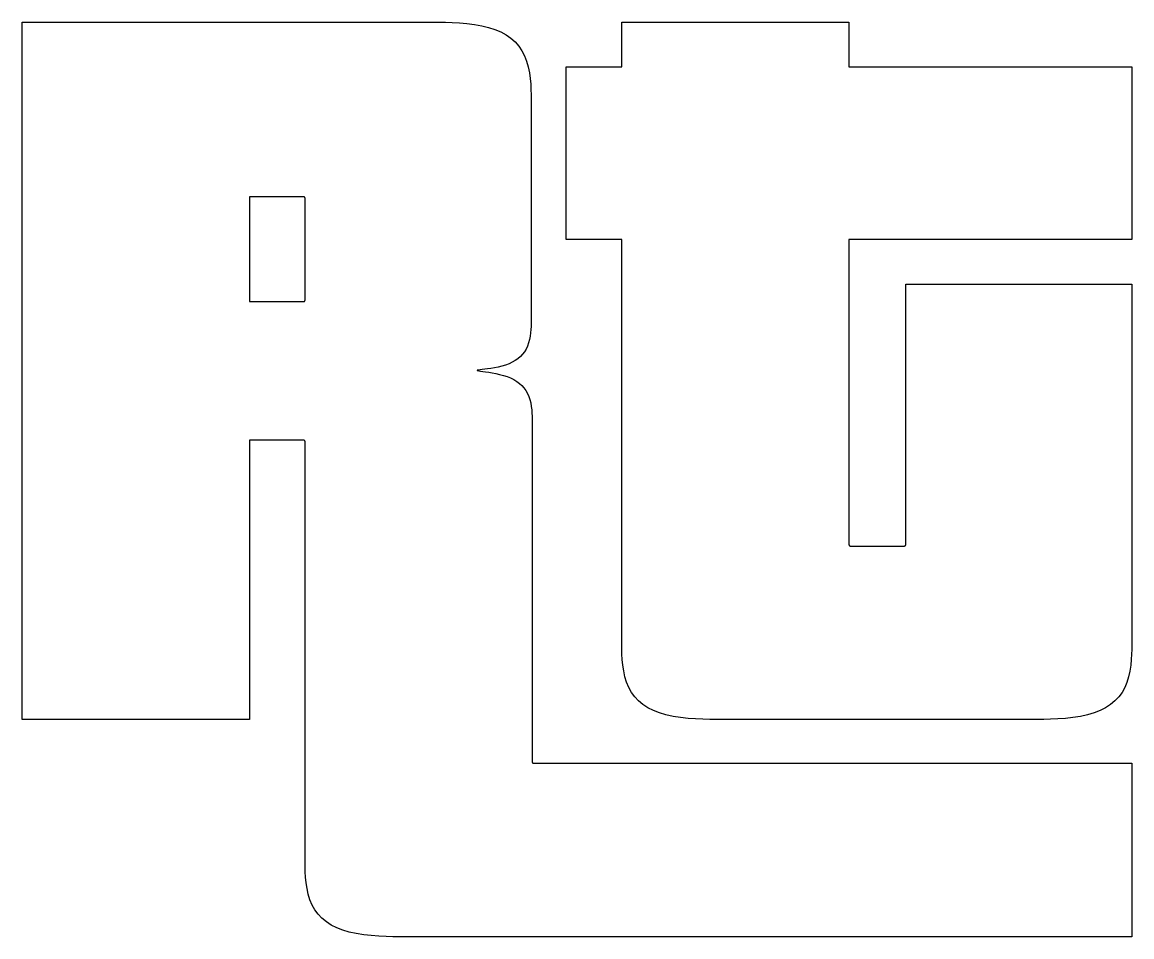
# Model space of a CAD drawing. Extents: x -29.5 to 10.5, y 9.3 to 15.2.
# Drawn here: x -22.23 to -15.1, y 9.29 to 15.17 of the extents above; entities that cross this region are included whole.
import ezdxf

# ---------------------------------------------------------------- set-up
doc = ezdxf.new("R2010")
doc.units = 0
doc.layers.add('LAYER 1', color=7, linetype='CONTINUOUS')

msp = doc.modelspace()

# ---------------------------------------------------------------- linework, layer by layer
at = {"layer": 'LAYER 1'}
for points in [[(-20.1264, 9.317), (-20.1685, 9.3294), (-20.207, 9.3445), (-20.242, 9.3622), (-20.2736, 9.3826), (-20.3016, 9.4057), (-20.3261, 9.4314), (-20.3472, 9.4598), (-20.3647, 9.4908), (-20.3787, 9.5245), (-20.3896, 9.5601), (-20.3976, 9.5969), (-20.4032, 9.6337), (-20.4069, 9.6697), (-20.4091, 9.7039), (-20.4101, 9.7354), (-20.4104, 9.7631), (-20.4104, 9.7862), (-20.4104, 9.8042), (-20.4104, 9.8178), (-20.4104, 9.8275), (-20.4104, 9.834), (-20.4104, 9.838), (-20.4104, 9.84), (-20.4104, 9.8408), (-20.4104, 9.8409), (-20.4104, 9.8416), (-20.4104, 9.8468), (-20.4104, 9.861), (-20.4104, 9.8887), (-20.4104, 9.9344), (-20.4104, 10.0028), (-20.4104, 10.0982), (-20.4104, 10.2253), (-20.4104, 10.3879), (-20.4104, 10.5824), (-20.4104, 10.7997), (-20.4104, 11.0308), (-20.4104, 11.2666), (-20.4104, 11.4981), (-20.4104, 11.7161), (-20.4104, 11.9118), (-20.4104, 12.076), (-20.4104, 12.2046), (-20.4104, 12.3013), (-20.4104, 12.3708), (-20.4104, 12.4174), (-20.4104, 12.4458), (-20.4104, 12.4605), (-20.4104, 12.466), (-20.4104, 12.4668), (-20.4104, 12.4668), (-20.4104, 12.4668), (-20.4104, 12.4669), (-20.4104, 12.467), (-20.4104, 12.4671), (-20.4104, 12.4674), (-20.4104, 12.4677), (-20.4104, 12.4682), (-20.4104, 12.4687), (-20.4104, 12.4694), (-20.4104, 12.4702), (-20.4105, 12.4711), (-20.4105, 12.472), (-20.4106, 12.4729), (-20.4108, 12.4738), (-20.411, 12.4747), (-20.4113, 12.4756), (-20.4116, 12.4764), (-20.412, 12.4771), (-20.4125, 12.4777), (-20.413, 12.4783), (-20.4136, 12.4788), (-20.4143, 12.4793), (-20.415, 12.4797), (-20.4158, 12.48), (-20.4167, 12.4803), (-20.4176, 12.4804), (-20.4185, 12.4806), (-20.4195, 12.4807), (-20.4204, 12.4807), (-20.4212, 12.4808), (-20.422, 12.4808), (-20.4226, 12.4808), (-20.4232, 12.4808), (-20.4236, 12.4808), (-20.4239, 12.4808), (-20.4241, 12.4808), (-20.4243, 12.4808), (-20.4243, 12.4808), (-20.4244, 12.4808), (-20.4244, 12.4808), (-20.4244, 12.4808), (-20.4246, 12.4808), (-20.4256, 12.4808), (-20.4279, 12.4808), (-20.4322, 12.4808), (-20.439, 12.4808), (-20.4489, 12.4808), (-20.4626, 12.4808), (-20.4805, 12.4808), (-20.5032, 12.4808), (-20.5297, 12.4808), (-20.5588, 12.4808), (-20.5894, 12.4808), (-20.6203, 12.4808), (-20.6502, 12.4808), (-20.678, 12.4808), (-20.7026, 12.4808), (-20.7227, 12.4808), (-20.7383, 12.4808), (-20.7498, 12.4808), (-20.758, 12.4808), (-20.7633, 12.4808), (-20.7665, 12.4808), (-20.768, 12.4808), (-20.7685, 12.4808), (-20.7685, 12.4808), (-20.7685, 12.4808), (-20.7685, 12.4808), (-20.7685, 12.4808), (-20.7685, 12.4808), (-20.7685, 12.4808), (-20.7685, 12.4808), (-20.7685, 12.4808), (-20.7685, 12.4808), (-20.7685, 12.4804), (-20.7685, 12.4771), (-20.7685, 12.4678), (-20.7685, 12.4495), (-20.7685, 12.419), (-20.7685, 12.3732), (-20.7685, 12.3091), (-20.7685, 12.2235), (-20.7685, 12.1136), (-20.7685, 11.9816), (-20.7685, 11.8336), (-20.7685, 11.6758), (-20.7685, 11.5144), (-20.7685, 11.3556), (-20.7685, 11.2056), (-20.7685, 11.0706), (-20.7685, 10.9568), (-20.7685, 10.8674), (-20.7685, 10.8), (-20.7685, 10.7515), (-20.7685, 10.7187), (-20.7685, 10.6986), (-20.7685, 10.6881), (-20.7685, 10.6841), (-20.7685, 10.6834), (-20.7685, 10.6834), (-20.7685, 10.6834), (-20.7685, 10.6834), (-20.7685, 10.6834), (-20.7685, 10.6834), (-20.7685, 10.6834), (-20.7685, 10.6834), (-20.7685, 10.6834), (-20.7686, 10.6834), (-20.7701, 10.6834), (-20.7757, 10.6834), (-20.7877, 10.6834), (-20.8087, 10.6834), (-20.8412, 10.6834), (-20.8878, 10.6834), (-20.9509, 10.6834), (-21.0331, 10.6834), (-21.1345, 10.6834), (-21.2507, 10.6834), (-21.3767, 10.6834), (-21.5074, 10.6834), (-21.6377, 10.6834), (-21.7627, 10.6834), (-21.8773, 10.6834), (-21.9764, 10.6834), (-22.0559, 10.6834), (-22.1167, 10.6834), (-22.1613, 10.6834), (-22.1921, 10.6834), (-22.2118, 10.6834), (-22.2228, 10.6834), (-22.2276, 10.6834), (-22.2289, 10.6834), (-22.2289, 10.6834), (-22.2289, 10.6834), (-22.2289, 10.6834), (-22.2289, 10.6834), (-22.2289, 10.6834), (-22.2289, 10.6834), (-22.2289, 10.6834), (-22.2289, 10.6834), (-22.2289, 10.6834), (-22.2289, 10.6857), (-22.2289, 10.6975), (-22.2289, 10.7265), (-22.2289, 10.7804), (-22.2289, 10.8669), (-22.2289, 10.9939), (-22.2289, 11.169), (-22.2289, 11.3999), (-22.2289, 11.6919), (-22.2289, 12.0347), (-22.2289, 12.4129), (-22.2289, 12.811), (-22.2289, 13.2135), (-22.2289, 13.605), (-22.2289, 13.97), (-22.2289, 14.293), (-22.2289, 14.5592), (-22.2289, 14.7654), (-22.2289, 14.919), (-22.2289, 15.0278), (-22.2289, 15.0995), (-22.2289, 15.1418), (-22.2289, 15.1625), (-22.2289, 15.1693), (-22.2289, 15.1699), (-22.2289, 15.1699), (-22.2289, 15.1699), (-22.2289, 15.1699), (-22.2289, 15.1699), (-22.2289, 15.1699), (-22.2289, 15.1699), (-22.2289, 15.1699), (-22.2289, 15.1699), (-22.2284, 15.1699), (-22.2241, 15.1699), (-22.2116, 15.1699), (-22.1865, 15.1699), (-22.1444, 15.1699), (-22.0809, 15.1699), (-21.9916, 15.1699), (-21.8721, 15.1699), (-21.7183, 15.1699), (-21.5327, 15.1699), (-21.324, 15.1699), (-21.1008, 15.1699), (-20.872, 15.1699), (-20.6464, 15.1699), (-20.4327, 15.1699), (-20.2398, 15.1699), (-20.0764, 15.1699), (-19.9477, 15.1699), (-19.8504, 15.1699), (-19.7801, 15.1699), (-19.7325, 15.1699), (-19.703, 15.1699), (-19.6875, 15.1699), (-19.6813, 15.1699), (-19.6802, 15.1699), (-19.6801, 15.1699), (-19.6793, 15.1699), (-19.677, 15.1699), (-19.6723, 15.1699), (-19.6644, 15.1699), (-19.6524, 15.1699), (-19.6356, 15.1699), (-19.6131, 15.1699), (-19.5841, 15.1699), (-19.5488, 15.1697), (-19.5085, 15.169), (-19.4644, 15.1675), (-19.4178, 15.1649), (-19.3699, 15.1608), (-19.3218, 15.1548), (-19.275, 15.1468), (-19.2307, 15.1363), (-19.1896, 15.123), (-19.1521, 15.1071), (-19.118, 15.0884), (-19.0874, 15.067), (-19.0602, 15.0429), (-19.0365, 15.0161), (-19.0163, 14.9865), (-18.9996, 14.9542), (-18.9862, 14.9193), (-18.976, 14.8824), (-18.9685, 14.8447), (-18.9633, 14.807), (-18.96, 14.7703), (-18.9581, 14.7357), (-18.9572, 14.7041), (-18.957, 14.6764), (-18.957, 14.6537), (-18.957, 14.6361), (-18.957, 14.6229), (-18.957, 14.6135), (-18.957, 14.6074), (-18.957, 14.6037), (-18.957, 14.6019), (-18.957, 14.6013), (-18.957, 14.6012), (-18.957, 14.6006), (-18.957, 14.5974), (-18.957, 14.5893), (-18.957, 14.5741), (-18.957, 14.5496), (-18.957, 14.5134), (-18.957, 14.4633), (-18.957, 14.3971), (-18.957, 14.3131), (-18.957, 14.214), (-18.957, 14.1044), (-18.957, 13.9888), (-18.957, 13.8715), (-18.957, 13.7573), (-18.957, 13.6504), (-18.957, 13.5556), (-18.957, 13.477), (-18.957, 13.416), (-18.957, 13.3705), (-18.957, 13.3381), (-18.957, 13.3167), (-18.957, 13.3039), (-18.957, 13.2976), (-18.957, 13.2954), (-18.957, 13.2952), (-18.957, 13.2951), (-18.957, 13.2946), (-18.957, 13.2933), (-18.957, 13.2908), (-18.957, 13.2868), (-18.957, 13.2808), (-18.957, 13.2726), (-18.957, 13.2617), (-18.957, 13.2479), (-18.9572, 13.2314), (-18.9578, 13.2128), (-18.9589, 13.1926), (-18.9608, 13.1713), (-18.9637, 13.1495), (-18.9678, 13.1277), (-18.9733, 13.1064), (-18.9805, 13.0861), (-18.9893, 13.0672), (-18.9998, 13.0497), (-19.0121, 13.0335), (-19.0261, 13.0186), (-19.0418, 13.0051), (-19.0592, 12.9929), (-19.0783, 12.9821), (-19.0991, 12.9726), (-19.1215, 12.9645), (-19.145, 12.9576), (-19.1688, 12.9517), (-19.1924, 12.9469), (-19.2152, 12.9429), (-19.2365, 12.9398), (-19.2557, 12.9372), (-19.2723, 12.9352), (-19.2856, 12.9337), (-19.2955, 12.9324), (-19.3019, 12.9314), (-19.3048, 12.9304), (-19.3043, 12.9295), (-19.3004, 12.9285), (-19.2929, 12.9273), (-19.282, 12.9257), (-19.2675, 12.9238), (-19.2499, 12.9213), (-19.2297, 12.9182), (-19.2075, 12.9144), (-19.184, 12.9098), (-19.1598, 12.9042), (-19.1356, 12.8977), (-19.1119, 12.89), (-19.0894, 12.8811), (-19.0686, 12.8708), (-19.0495, 12.8593), (-19.0322, 12.8465), (-19.0167, 12.8323), (-19.0029, 12.8168), (-18.9908, 12.8001), (-18.9805, 12.782), (-18.9719, 12.7626), (-18.9651, 12.7419), (-18.9599, 12.7203), (-18.956, 12.6984), (-18.9533, 12.6766), (-18.9516, 12.6555), (-18.9506, 12.6356), (-18.9501, 12.6174), (-18.95, 12.6016), (-18.95, 12.5885), (-18.95, 12.5783), (-18.95, 12.5707), (-18.95, 12.5653), (-18.95, 12.5617), (-18.95, 12.5595), (-18.95, 12.5584), (-18.95, 12.558), (-18.95, 12.558), (-18.95, 12.5572), (-18.95, 12.5523), (-18.95, 12.5396), (-18.95, 12.5155), (-18.95, 12.4762), (-18.95, 12.4181), (-18.95, 12.3374), (-18.95, 12.2305), (-18.95, 12.0945), (-18.95, 11.9333), (-18.95, 11.7544), (-18.95, 11.5651), (-18.95, 11.3728), (-18.95, 11.185), (-18.95, 11.0089), (-18.95, 10.852), (-18.95, 10.7215), (-18.95, 10.6199), (-18.95, 10.5438), (-18.95, 10.4896), (-18.95, 10.4535), (-18.95, 10.4318), (-18.95, 10.4209), (-18.95, 10.4171), (-18.95, 10.4166), (-18.95, 10.4166), (-18.95, 10.4166), (-18.95, 10.4165), (-18.95, 10.4164), (-18.95, 10.4162), (-18.95, 10.416), (-18.95, 10.4156), (-18.95, 10.4152), (-18.95, 10.4146), (-18.95, 10.4139), (-18.95, 10.4131), (-18.9499, 10.4122), (-18.9499, 10.4113), (-18.9497, 10.4103), (-18.9496, 10.4094), (-18.9494, 10.4085), (-18.9491, 10.4077), (-18.9488, 10.4069), (-18.9483, 10.4062), (-18.9479, 10.4055), (-18.9473, 10.405), (-18.9467, 10.4045), (-18.946, 10.404), (-18.9453, 10.4037), (-18.9445, 10.4033), (-18.9436, 10.4031), (-18.9427, 10.4029), (-18.9418, 10.4028), (-18.9408, 10.4027), (-18.9399, 10.4026), (-18.9391, 10.4026), (-18.9384, 10.4026), (-18.9377, 10.4026), (-18.9372, 10.4026), (-18.9368, 10.4026), (-18.9365, 10.4026), (-18.9363, 10.4026), (-18.9361, 10.4026), (-18.936, 10.4026), (-18.936, 10.4026), (-18.936, 10.4026), (-18.9359, 10.4026), (-18.933, 10.4026), (-18.9208, 10.4026), (-18.8927, 10.4026), (-18.8421, 10.4026), (-18.7624, 10.4026), (-18.647, 10.4026), (-18.4891, 10.4026), (-18.2823, 10.4026), (-18.0237, 10.4026), (-17.7239, 10.4026), (-17.3962, 10.4026), (-17.0538, 10.4026), (-16.7099, 10.4026), (-16.3778, 10.4026), (-16.0707, 10.4026), (-15.802, 10.4026), (-15.5835, 10.4026), (-15.4154, 10.4026), (-15.2911, 10.4026), (-15.2041, 10.4026), (-15.1477, 10.4026), (-15.1152, 10.4026), (-15.1001, 10.4026), (-15.0957, 10.4026), (-15.0954, 10.4026), (-15.0954, 10.4026), (-15.0954, 10.4026), (-15.0954, 10.4026), (-15.0954, 10.4026), (-15.0954, 10.4026), (-15.0954, 10.4026), (-15.0954, 10.4026), (-15.0954, 10.4026), (-15.0954, 10.4022), (-15.0954, 10.3999), (-15.0954, 10.3935), (-15.0954, 10.3814), (-15.0954, 10.3614), (-15.0954, 10.3317), (-15.0954, 10.2904), (-15.0954, 10.2355), (-15.0954, 10.1655), (-15.0954, 10.0822), (-15.0954, 9.9893), (-15.0954, 9.8909), (-15.0954, 9.7906), (-15.0954, 9.6924), (-15.0954, 9.6001), (-15.0954, 9.5176), (-15.0954, 9.4487), (-15.0954, 9.3949), (-15.0954, 9.3545), (-15.0954, 9.3256), (-15.0954, 9.3063), (-15.0954, 9.2946), (-15.0954, 9.2887), (-15.0954, 9.2865), (-15.0954, 9.2862), (-15.0954, 9.2862), (-15.0954, 9.2862), (-15.0954, 9.2862), (-15.0954, 9.2862), (-15.0954, 9.2862), (-15.0954, 9.2862), (-15.0954, 9.2862), (-15.0954, 9.2862), (-15.0958, 9.2862), (-15.1018, 9.2862), (-15.1211, 9.2862), (-15.1617, 9.2862), (-15.2315, 9.2862), (-15.3384, 9.2862), (-15.4903, 9.2862), (-15.6951, 9.2862), (-15.9606, 9.2862), (-16.2853, 9.2862), (-16.6546, 9.2862), (-17.0527, 9.2862), (-17.4636, 9.2862), (-17.8716, 9.2862), (-18.2609, 9.2862), (-18.6157, 9.2862), (-18.9201, 9.2862), (-19.1625, 9.2862), (-19.3469, 9.2862), (-19.4813, 9.2862), (-19.5737, 9.2862), (-19.6318, 9.2862), (-19.6637, 9.2862), (-19.6771, 9.2862), (-19.6802, 9.2862), (-19.6802, 9.2862), (-19.6809, 9.2862), (-19.6829, 9.2862), (-19.6872, 9.2862), (-19.6945, 9.2862), (-19.7058, 9.2862), (-19.7219, 9.2862), (-19.7435, 9.2862), (-19.7716, 9.2862), (-19.8062, 9.2863), (-19.846, 9.2869), (-19.89, 9.2882), (-19.9367, 9.2905), (-19.985, 9.2943), (-20.0335, 9.2997), (-20.0811, 9.3072)], [(-18.0903, 10.7142), (-18.1326, 10.7267), (-18.1714, 10.7419), (-18.2065, 10.7598), (-18.2382, 10.7804), (-18.2663, 10.8036), (-18.2909, 10.8296), (-18.3119, 10.8583), (-18.3294, 10.8896), (-18.3433, 10.9236), (-18.354, 10.9596), (-18.362, 10.9966), (-18.3675, 11.0336), (-18.371, 11.0697), (-18.3731, 11.1039), (-18.374, 11.1353), (-18.3743, 11.1628), (-18.3743, 11.1855), (-18.3743, 11.2031), (-18.3743, 11.2163), (-18.3743, 11.2257), (-18.3743, 11.2319), (-18.3743, 11.2356), (-18.3743, 11.2374), (-18.3743, 11.238), (-18.3743, 11.2381), (-18.3743, 11.2392), (-18.3743, 11.2453), (-18.3743, 11.261), (-18.3743, 11.2907), (-18.3743, 11.3387), (-18.3743, 11.4097), (-18.3743, 11.508), (-18.3743, 11.638), (-18.3743, 11.8029), (-18.3743, 11.9972), (-18.3743, 12.2119), (-18.3743, 12.4381), (-18.3743, 12.6669), (-18.3743, 12.8894), (-18.3743, 13.0967), (-18.3743, 13.28), (-18.3743, 13.4306), (-18.3743, 13.547), (-18.3743, 13.6334), (-18.3743, 13.6944), (-18.3743, 13.7343), (-18.3743, 13.7577), (-18.3743, 13.7689), (-18.3743, 13.7724), (-18.3743, 13.7727), (-18.3743, 13.7727), (-18.3743, 13.7727), (-18.3743, 13.7727), (-18.3743, 13.7727), (-18.3743, 13.7727), (-18.3743, 13.7727), (-18.3743, 13.7727), (-18.3743, 13.7727), (-18.3744, 13.7727), (-18.3751, 13.7727), (-18.3771, 13.7727), (-18.3809, 13.7727), (-18.3873, 13.7727), (-18.3968, 13.7727), (-18.4101, 13.7727), (-18.4277, 13.7727), (-18.4503, 13.7727), (-18.4772, 13.7727), (-18.5072, 13.7727), (-18.5389, 13.7727), (-18.5713, 13.7727), (-18.6029, 13.7727), (-18.6326, 13.7727), (-18.6591, 13.7727), (-18.6811, 13.7727), (-18.6982, 13.7727), (-18.711, 13.7727), (-18.7202, 13.7727), (-18.7262, 13.7727), (-18.7298, 13.7727), (-18.7316, 13.7727), (-18.7322, 13.7727), (-18.7323, 13.7727), (-18.7323, 13.7727), (-18.7323, 13.7727), (-18.7323, 13.7727), (-18.7323, 13.7727), (-18.7323, 13.7727), (-18.7323, 13.7727), (-18.7323, 13.7727), (-18.7323, 13.7727), (-18.7323, 13.7729), (-18.7323, 13.7747), (-18.7323, 13.7801), (-18.7323, 13.7911), (-18.7323, 13.8095), (-18.7323, 13.8373), (-18.7323, 13.8765), (-18.7323, 13.9291), (-18.7323, 13.9967), (-18.7323, 14.0783), (-18.7323, 14.17), (-18.7323, 14.2679), (-18.7323, 14.3681), (-18.7323, 14.4667), (-18.7323, 14.5599), (-18.7323, 14.6436), (-18.7323, 14.7141), (-18.7323, 14.7694), (-18.7323, 14.811), (-18.7323, 14.8408), (-18.7323, 14.8608), (-18.7323, 14.873), (-18.7323, 14.8793), (-18.7323, 14.8817), (-18.7323, 14.882), (-18.7323, 14.882), (-18.7323, 14.882), (-18.7323, 14.882), (-18.7323, 14.882), (-18.7323, 14.882), (-18.7323, 14.882), (-18.7323, 14.882), (-18.7323, 14.882), (-18.7323, 14.882), (-18.7318, 14.882), (-18.7303, 14.882), (-18.727, 14.882), (-18.7215, 14.882), (-18.713, 14.882), (-18.7009, 14.882), (-18.6847, 14.882), (-18.6636, 14.882), (-18.6379, 14.882), (-18.6087, 14.882), (-18.5773, 14.882), (-18.545, 14.882), (-18.513, 14.882), (-18.4826, 14.882), (-18.455, 14.882), (-18.4316, 14.882), (-18.413, 14.882), (-18.399, 14.882), (-18.3888, 14.882), (-18.3819, 14.882), (-18.3777, 14.882), (-18.3754, 14.882), (-18.3745, 14.882), (-18.3743, 14.882), (-18.3743, 14.882), (-18.3743, 14.882), (-18.3743, 14.882), (-18.3743, 14.882), (-18.3743, 14.882), (-18.3743, 14.882), (-18.3743, 14.882), (-18.3743, 14.882), (-18.3743, 14.882), (-18.3743, 14.8823), (-18.3743, 14.8834), (-18.3743, 14.8857), (-18.3743, 14.8899), (-18.3743, 14.8963), (-18.3743, 14.9056), (-18.3743, 14.9181), (-18.3743, 14.9345), (-18.3743, 14.9546), (-18.3743, 14.9778), (-18.3743, 15.0028), (-18.3743, 15.0287), (-18.3743, 15.0545), (-18.3743, 15.0793), (-18.3743, 15.1018), (-18.3743, 15.1213), (-18.3743, 15.1368), (-18.3743, 15.1486), (-18.3743, 15.1572), (-18.3743, 15.1631), (-18.3743, 15.1668), (-18.3743, 15.1688), (-18.3743, 15.1697), (-18.3743, 15.1699), (-18.3743, 15.1699), (-18.3743, 15.1699), (-18.3743, 15.1699), (-18.3743, 15.1699), (-18.3743, 15.1699), (-18.3743, 15.1699), (-18.3743, 15.1699), (-18.3743, 15.1699), (-18.3743, 15.1699), (-18.3732, 15.1699), (-18.3685, 15.1699), (-18.3577, 15.1699), (-18.3382, 15.1699), (-18.3074, 15.1699), (-18.2629, 15.1699), (-18.2019, 15.1699), (-18.122, 15.1699), (-18.0223, 15.1699), (-17.9069, 15.1699), (-17.7811, 15.1699), (-17.6499, 15.1699), (-17.5185, 15.1699), (-17.392, 15.1699), (-17.2755, 15.1699), (-17.1742, 15.1699), (-17.0925, 15.1699), (-17.03, 15.1699), (-16.9841, 15.1699), (-16.9522, 15.1699), (-16.9318, 15.1699), (-16.9204, 15.1699), (-16.9153, 15.1699), (-16.9139, 15.1699), (-16.9139, 15.1699), (-16.9139, 15.1699), (-16.9139, 15.1699), (-16.9139, 15.1699), (-16.9139, 15.1699), (-16.9139, 15.1699), (-16.9139, 15.1699), (-16.9139, 15.1699), (-16.9139, 15.1699), (-16.9139, 15.1697), (-16.9139, 15.169), (-16.9139, 15.167), (-16.9139, 15.1635), (-16.9139, 15.1578), (-16.9139, 15.1494), (-16.9139, 15.1379), (-16.9139, 15.1228), (-16.9139, 15.1037), (-16.9139, 15.0813), (-16.9139, 15.0568), (-16.9139, 15.031), (-16.9139, 15.005), (-16.9139, 14.9799), (-16.9139, 14.9566), (-16.9139, 14.9361), (-16.9139, 14.9194), (-16.9139, 14.9065), (-16.9139, 14.897), (-16.9139, 14.8903), (-16.9139, 14.886), (-16.9139, 14.8835), (-16.9139, 14.8824), (-16.9139, 14.882), (-16.9139, 14.882), (-16.9139, 14.882), (-16.9139, 14.882), (-16.9139, 14.882), (-16.9139, 14.882), (-16.9139, 14.882), (-16.9139, 14.882), (-16.9139, 14.882), (-16.9139, 14.882), (-16.9132, 14.882), (-16.9091, 14.882), (-16.8982, 14.882), (-16.8775, 14.882), (-16.8438, 14.882), (-16.7938, 14.882), (-16.7243, 14.882), (-16.6322, 14.882), (-16.5151, 14.882), (-16.3767, 14.882), (-16.2232, 14.882), (-16.0612, 14.882), (-15.897, 14.882), (-15.7369, 14.882), (-15.5875, 14.882), (-15.455, 14.882), (-15.3457, 14.882), (-15.261, 14.882), (-15.198, 14.882), (-15.1534, 14.882), (-15.124, 14.882), (-15.1068, 14.882), (-15.0984, 14.882), (-15.0956, 14.882), (-15.0954, 14.882), (-15.0954, 14.882), (-15.0954, 14.882), (-15.0954, 14.882), (-15.0954, 14.882), (-15.0954, 14.882), (-15.0954, 14.882), (-15.0954, 14.882), (-15.0954, 14.882), (-15.0954, 14.8817), (-15.0954, 14.8796), (-15.0954, 14.8738), (-15.0954, 14.8622), (-15.0954, 14.8429), (-15.0954, 14.814), (-15.0954, 14.7735), (-15.0954, 14.7196), (-15.0954, 14.6504), (-15.0954, 14.5676), (-15.0954, 14.4751), (-15.0954, 14.3768), (-15.0954, 14.2766), (-15.0954, 14.1784), (-15.0954, 14.086), (-15.0954, 14.0034), (-15.0954, 13.9344), (-15.0954, 13.8806), (-15.0954, 13.8403), (-15.0954, 13.8115), (-15.0954, 13.7923), (-15.0954, 13.7808), (-15.0954, 13.775), (-15.0954, 13.773), (-15.0954, 13.7727), (-15.0954, 13.7727), (-15.0954, 13.7727), (-15.0954, 13.7727), (-15.0954, 13.7727), (-15.0954, 13.7727), (-15.0954, 13.7727), (-15.0954, 13.7727), (-15.0954, 13.7727), (-15.0957, 13.7727), (-15.0984, 13.7727), (-15.1069, 13.7727), (-15.1243, 13.7727), (-15.1538, 13.7727), (-15.1986, 13.7727), (-15.2619, 13.7727), (-15.3469, 13.7727), (-15.4565, 13.7727), (-15.5892, 13.7727), (-15.7389, 13.7727), (-15.899, 13.7727), (-16.0632, 13.7727), (-16.2252, 13.7727), (-16.3785, 13.7727), (-16.5167, 13.7727), (-16.6335, 13.7727), (-16.7253, 13.7727), (-16.7945, 13.7727), (-16.8443, 13.7727), (-16.8779, 13.7727), (-16.8984, 13.7727), (-16.9091, 13.7727), (-16.9132, 13.7727), (-16.9139, 13.7727), (-16.9139, 13.7727), (-16.9139, 13.7727), (-16.9139, 13.7727), (-16.9139, 13.7727), (-16.9139, 13.7727), (-16.9139, 13.7727), (-16.9139, 13.7727), (-16.9139, 13.7727), (-16.9139, 13.7726), (-16.9139, 13.7702), (-16.9139, 13.7622), (-16.9139, 13.7451), (-16.9139, 13.7155), (-16.9139, 13.6699), (-16.9139, 13.605), (-16.9139, 13.5172), (-16.9139, 13.4032), (-16.9139, 13.2635), (-16.9139, 13.1046), (-16.9139, 12.9334), (-16.9139, 12.7567), (-16.9139, 12.5814), (-16.9139, 12.4145), (-16.9139, 12.2627), (-16.9139, 12.133), (-16.9139, 12.0301), (-16.9139, 11.9522), (-16.9139, 11.8956), (-16.9139, 11.8571), (-16.9139, 11.833), (-16.9139, 11.8201), (-16.9139, 11.8149), (-16.9139, 11.8138), (-16.9139, 11.8138), (-16.9139, 11.8138), (-16.9139, 11.8137), (-16.9139, 11.8137), (-16.9139, 11.8135), (-16.9139, 11.8133), (-16.9139, 11.8129), (-16.9139, 11.8125), (-16.9139, 11.8119), (-16.9139, 11.8113), (-16.9139, 11.8105), (-16.9138, 11.8096), (-16.9138, 11.8087), (-16.9137, 11.8077), (-16.9135, 11.8068), (-16.9133, 11.8059), (-16.9131, 11.805), (-16.9127, 11.8042), (-16.9123, 11.8035), (-16.9119, 11.8029), (-16.9113, 11.8023), (-16.9107, 11.8017), (-16.91, 11.8013), (-16.9093, 11.8009), (-16.9085, 11.8006), (-16.9076, 11.8003), (-16.9067, 11.8001), (-16.9058, 11.8), (-16.9048, 11.7999), (-16.9039, 11.7999), (-16.903, 11.7998), (-16.9023, 11.7998), (-16.9016, 11.7998), (-16.901, 11.7998), (-16.9006, 11.7998), (-16.9003, 11.7998), (-16.9001, 11.7998), (-16.8999, 11.7998), (-16.8999, 11.7998), (-16.8998, 11.7998), (-16.8998, 11.7998), (-16.8998, 11.7998), (-16.8996, 11.7998), (-16.8985, 11.7998), (-16.8961, 11.7998), (-16.8917, 11.7998), (-16.8848, 11.7998), (-16.8747, 11.7998), (-16.8608, 11.7998), (-16.8426, 11.7998), (-16.8198, 11.7998), (-16.7933, 11.7998), (-16.7644, 11.7998), (-16.7342, 11.7998), (-16.7038, 11.7998), (-16.6745, 11.7998), (-16.6475, 11.7998), (-16.6239, 11.7998), (-16.6048, 11.7998), (-16.5902, 11.7998), (-16.5794, 11.7998), (-16.5719, 11.7998), (-16.5671, 11.7998), (-16.5644, 11.7998), (-16.5631, 11.7998), (-16.5628, 11.7998), (-16.5628, 11.7998), (-16.5628, 11.7998), (-16.5628, 11.7998), (-16.5627, 11.7998), (-16.5626, 11.7998), (-16.5624, 11.7998), (-16.5621, 11.7998), (-16.5617, 11.7998), (-16.5611, 11.7998), (-16.5605, 11.7998), (-16.5597, 11.7998), (-16.5589, 11.7998), (-16.558, 11.7999), (-16.5571, 11.8), (-16.5562, 11.8001), (-16.5552, 11.8003), (-16.5544, 11.8005), (-16.5535, 11.8008), (-16.5528, 11.8012), (-16.5521, 11.8017), (-16.5515, 11.8022), (-16.5509, 11.8027), (-16.5505, 11.8034), (-16.55, 11.8041), (-16.5497, 11.8049), (-16.5494, 11.8057), (-16.5492, 11.8066), (-16.5491, 11.8076), (-16.5489, 11.8085), (-16.5489, 11.8094), (-16.5488, 11.8103), (-16.5488, 11.8111), (-16.5488, 11.8118), (-16.5488, 11.8124), (-16.5488, 11.8129), (-16.5488, 11.8132), (-16.5488, 11.8135), (-16.5488, 11.8136), (-16.5488, 11.8137), (-16.5488, 11.8138), (-16.5488, 11.8138), (-16.5488, 11.8138), (-16.5488, 11.8143), (-16.5488, 11.8179), (-16.5488, 11.8275), (-16.5488, 11.846), (-16.5488, 11.8763), (-16.5488, 11.9215), (-16.5488, 11.9843), (-16.5488, 12.0678), (-16.5488, 12.1743), (-16.5488, 12.3007), (-16.5488, 12.4412), (-16.5488, 12.5898), (-16.5488, 12.7408), (-16.5488, 12.8881), (-16.5488, 13.0261), (-16.5488, 13.1487), (-16.5488, 13.2504), (-16.5488, 13.3293), (-16.5488, 13.3881), (-16.5488, 13.4298), (-16.5488, 13.4574), (-16.5488, 13.4738), (-16.5488, 13.4818), (-16.5488, 13.4845), (-16.5488, 13.4848), (-16.5488, 13.4848), (-16.5488, 13.4848), (-16.5488, 13.4848), (-16.5488, 13.4848), (-16.5488, 13.4848), (-16.5488, 13.4848), (-16.5488, 13.4848), (-16.5488, 13.4848), (-16.5485, 13.4848), (-16.5459, 13.4848), (-16.5386, 13.4848), (-16.5238, 13.4848), (-16.4991, 13.4848), (-16.462, 13.4848), (-16.4098, 13.4848), (-16.34, 13.4848), (-16.2503, 13.4848), (-16.1427, 13.4848), (-16.022, 13.4848), (-15.8935, 13.4848), (-15.7622, 13.4848), (-15.6332, 13.4848), (-15.5116, 13.4848), (-15.4026, 13.4848), (-15.3113, 13.4848), (-15.2398, 13.4848), (-15.1862, 13.4848), (-15.1478, 13.4848), (-15.1221, 13.4848), (-15.1066, 13.4848), (-15.0987, 13.4848), (-15.0958, 13.4848), (-15.0954, 13.4848), (-15.0954, 13.4848), (-15.0954, 13.4848), (-15.0954, 13.4848), (-15.0954, 13.4848), (-15.0954, 13.4848), (-15.0954, 13.4848), (-15.0954, 13.4848), (-15.0954, 13.4848), (-15.0954, 13.4845), (-15.0954, 13.4813), (-15.0954, 13.4713), (-15.0954, 13.4505), (-15.0954, 13.4149), (-15.0954, 13.3606), (-15.0954, 13.2836), (-15.0954, 13.1801), (-15.0954, 13.0462), (-15.0954, 12.8834), (-15.0954, 12.6994), (-15.0954, 12.5021), (-15.0954, 12.2992), (-15.0954, 12.0988), (-15.0954, 11.9087), (-15.0954, 11.7368), (-15.0954, 11.591), (-15.0954, 11.476), (-15.0954, 11.3893), (-15.0954, 11.3267), (-15.0954, 11.2843), (-15.0954, 11.2582), (-15.0954, 11.2444), (-15.0954, 11.239), (-15.0954, 11.2381), (-15.0954, 11.238), (-15.0954, 11.2374), (-15.0954, 11.2355), (-15.0954, 11.2318), (-15.0954, 11.2256), (-15.0954, 11.2161), (-15.0954, 11.2029), (-15.0954, 11.1852), (-15.0954, 11.1625), (-15.0957, 11.1349), (-15.0966, 11.1035), (-15.0987, 11.0693), (-15.1023, 11.0331), (-15.1078, 10.9961), (-15.1158, 10.9591), (-15.1265, 10.9231), (-15.1405, 10.8892), (-15.1581, 10.8579), (-15.1791, 10.8293), (-15.2037, 10.8033), (-15.2319, 10.7801), (-15.2636, 10.7596), (-15.2988, 10.7417), (-15.3376, 10.7265), (-15.3799, 10.7141), (-15.4256, 10.7042), (-15.4735, 10.6968), (-15.5223, 10.6913), (-15.5709, 10.6876), (-15.6178, 10.6853), (-15.6618, 10.684), (-15.7017, 10.6835), (-15.7361, 10.6834), (-15.764, 10.6834), (-15.7853, 10.6834), (-15.8011, 10.6834), (-15.8121, 10.6834), (-15.8192, 10.6834), (-15.8232, 10.6834), (-15.8251, 10.6834), (-15.8256, 10.6834), (-15.8256, 10.6834), (-15.8272, 10.6834), (-15.8333, 10.6834), (-15.8472, 10.6834), (-15.8721, 10.6834), (-15.9112, 10.6834), (-15.9677, 10.6834), (-16.0447, 10.6834), (-16.1454, 10.6834), (-16.2707, 10.6834), (-16.4152, 10.6834), (-16.5724, 10.6834), (-16.7359, 10.6834), (-16.8994, 10.6834), (-17.0564, 10.6834), (-17.2007, 10.6834), (-17.3257, 10.6834), (-17.4261, 10.6834), (-17.5029, 10.6834), (-17.5591, 10.6834), (-17.598, 10.6834), (-17.6227, 10.6834), (-17.6365, 10.6834), (-17.6426, 10.6834), (-17.6441, 10.6834), (-17.6441, 10.6834), (-17.6447, 10.6834), (-17.6465, 10.6834), (-17.6506, 10.6834), (-17.6577, 10.6834), (-17.6688, 10.6834), (-17.6846, 10.6834), (-17.7061, 10.6834), (-17.734, 10.6834), (-17.7685, 10.6835), (-17.8084, 10.684), (-17.8525, 10.6853), (-17.8994, 10.6877), (-17.948, 10.6914), (-17.9968, 10.6969), (-18.0447, 10.7044)], [(-20.4112, 14.041), (-20.4115, 14.0418), (-20.4118, 14.0425), (-20.4122, 14.0431), (-20.4127, 14.0437), (-20.4132, 14.0442), (-20.4138, 14.0447), (-20.4144, 14.0451), (-20.4151, 14.0454), (-20.4159, 14.0457), (-20.4167, 14.046), (-20.4176, 14.0461), (-20.4184, 14.0463), (-20.4193, 14.0464), (-20.4201, 14.0464), (-20.4209, 14.0465), (-20.4217, 14.0465), (-20.4223, 14.0465), (-20.4229, 14.0465), (-20.4233, 14.0465), (-20.4237, 14.0465), (-20.424, 14.0465), (-20.4242, 14.0465), (-20.4243, 14.0465), (-20.4243, 14.0465), (-20.4244, 14.0465), (-20.4244, 14.0465), (-20.4244, 14.0465), (-20.4245, 14.0465), (-20.4252, 14.0465), (-20.4268, 14.0465), (-20.43, 14.0465), (-20.4351, 14.0465), (-20.4427, 14.0465), (-20.4533, 14.0465), (-20.4672, 14.0465), (-20.485, 14.0465), (-20.5068, 14.0465), (-20.5318, 14.0465), (-20.559, 14.0465), (-20.5875, 14.0465), (-20.6162, 14.0465), (-20.6443, 14.0465), (-20.6708, 14.0465), (-20.6947, 14.0465), (-20.7151, 14.0465), (-20.7314, 14.0465), (-20.744, 14.0465), (-20.7533, 14.0465), (-20.76, 14.0465), (-20.7643, 14.0465), (-20.7668, 14.0465), (-20.7681, 14.0465), (-20.7685, 14.0465), (-20.7685, 14.0465), (-20.7685, 14.0465), (-20.7685, 14.0465), (-20.7685, 14.0465), (-20.7685, 14.0465), (-20.7685, 14.0465), (-20.7685, 14.0465), (-20.7685, 14.0465), (-20.7685, 14.0465), (-20.7685, 14.0465), (-20.7685, 14.0462), (-20.7685, 14.0446), (-20.7685, 14.0409), (-20.7685, 14.0341), (-20.7685, 14.0233), (-20.7685, 14.0076), (-20.7685, 13.9859), (-20.7685, 13.9574), (-20.7685, 13.9212), (-20.7685, 13.8773), (-20.7685, 13.8275), (-20.7685, 13.7737), (-20.7685, 13.7177), (-20.7685, 13.6615), (-20.7685, 13.6069), (-20.7685, 13.5557), (-20.7685, 13.5099), (-20.7685, 13.4713), (-20.7685, 13.4406), (-20.7685, 13.4171), (-20.7685, 13.3997), (-20.7685, 13.3875), (-20.7685, 13.3797), (-20.7685, 13.3752), (-20.7685, 13.3731), (-20.7685, 13.3725), (-20.7685, 13.3725), (-20.7685, 13.3725), (-20.7685, 13.3725), (-20.7685, 13.3725), (-20.7685, 13.3725), (-20.7685, 13.3725), (-20.7685, 13.3725), (-20.7685, 13.3725), (-20.7685, 13.3725), (-20.7685, 13.3725), (-20.7683, 13.3725), (-20.7673, 13.3725), (-20.7652, 13.3725), (-20.7614, 13.3725), (-20.7555, 13.3725), (-20.747, 13.3725), (-20.7354, 13.3725), (-20.7202, 13.3725), (-20.701, 13.3725), (-20.6781, 13.3725), (-20.6522, 13.3725), (-20.6245, 13.3725), (-20.5958, 13.3725), (-20.5672, 13.3725), (-20.5395, 13.3725), (-20.5138, 13.3725), (-20.491, 13.3725), (-20.472, 13.3725), (-20.4569, 13.3725), (-20.4455, 13.3725), (-20.4371, 13.3725), (-20.4313, 13.3725), (-20.4276, 13.3725), (-20.4255, 13.3725), (-20.4246, 13.3725), (-20.4244, 13.3725), (-20.4244, 13.3725), (-20.4244, 13.3725), (-20.4244, 13.3725), (-20.4243, 13.3725), (-20.4242, 13.3725), (-20.424, 13.3725), (-20.4238, 13.3725), (-20.4235, 13.3725), (-20.423, 13.3725), (-20.4225, 13.3725), (-20.4219, 13.3725), (-20.4211, 13.3725), (-20.4204, 13.3726), (-20.4195, 13.3726), (-20.4187, 13.3727), (-20.4178, 13.3728), (-20.417, 13.373), (-20.4161, 13.3732), (-20.4154, 13.3735), (-20.4146, 13.3738), (-20.414, 13.3742), (-20.4134, 13.3746), (-20.4128, 13.3751), (-20.4124, 13.3757), (-20.4119, 13.3763), (-20.4116, 13.377), (-20.4113, 13.3777), (-20.411, 13.3785), (-20.4108, 13.3794), (-20.4107, 13.3802), (-20.4106, 13.3811), (-20.4105, 13.3819), (-20.4104, 13.3828), (-20.4104, 13.3835), (-20.4104, 13.3842), (-20.4104, 13.3848), (-20.4104, 13.3853), (-20.4104, 13.3857), (-20.4104, 13.386), (-20.4104, 13.3862), (-20.4104, 13.3863), (-20.4104, 13.3864), (-20.4104, 13.3865), (-20.4104, 13.3865), (-20.4104, 13.3865), (-20.4104, 13.3866), (-20.4104, 13.3874), (-20.4104, 13.3898), (-20.4104, 13.3947), (-20.4104, 13.403), (-20.4104, 13.4156), (-20.4104, 13.4334), (-20.4104, 13.4573), (-20.4104, 13.4883), (-20.4104, 13.5268), (-20.4104, 13.572), (-20.4104, 13.6218), (-20.4104, 13.6747), (-20.4104, 13.7286), (-20.4104, 13.782), (-20.4104, 13.8329), (-20.4104, 13.8796), (-20.4104, 13.9203), (-20.4104, 13.9534), (-20.4104, 13.9793), (-20.4104, 13.9988), (-20.4104, 14.0128), (-20.4104, 14.0223), (-20.4104, 14.0281), (-20.4104, 14.0311), (-20.4104, 14.0323), (-20.4104, 14.0325), (-20.4104, 14.0325), (-20.4104, 14.0325), (-20.4104, 14.0326), (-20.4104, 14.0326), (-20.4104, 14.0328), (-20.4104, 14.0329), (-20.4104, 14.0332), (-20.4104, 14.0336), (-20.4104, 14.034), (-20.4104, 14.0346), (-20.4104, 14.0353), (-20.4104, 14.036), (-20.4105, 14.0368), (-20.4105, 14.0377), (-20.4106, 14.0385), (-20.4108, 14.0394), (-20.4109, 14.0402)]]:
    msp.add_lwpolyline(points, close=True, dxfattribs=at)

doc.saveas('drawing.dxf')
